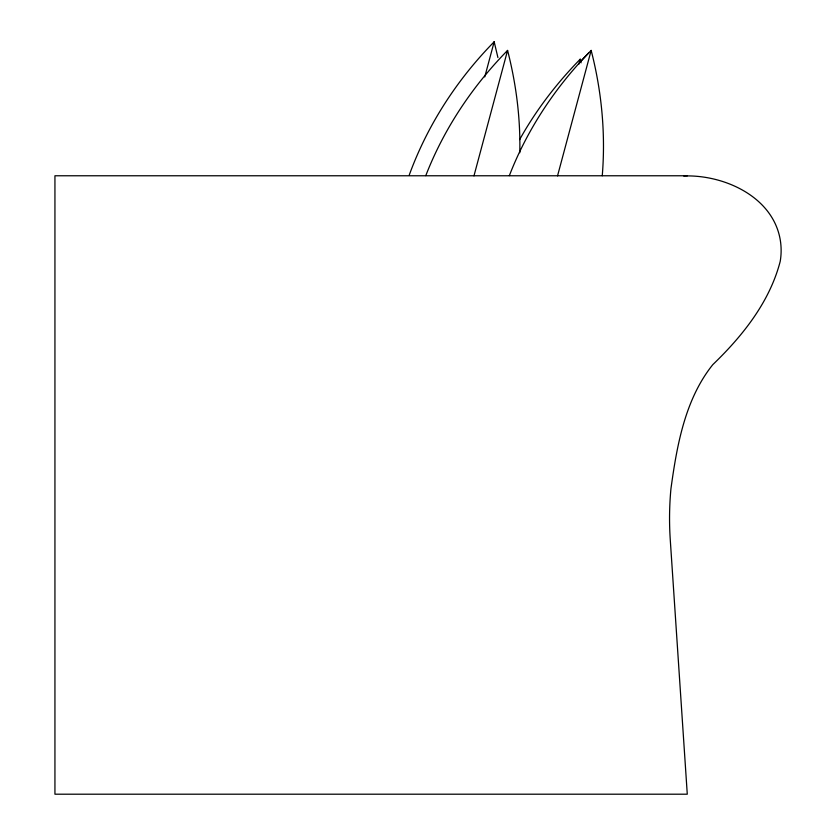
<?xml version="1.0" encoding="UTF-8"?>
<svg xmlns="http://www.w3.org/2000/svg" width="836" height="836" viewBox="0 0 836 836"><rect width="100%" height="100%" fill="white"/><g stroke="black" fill="none" stroke-linecap="round" stroke-linejoin="round"><path stroke-width="1.25" d="M519.783 152.737C520.577 118.273 516.125 83.778 507.577 50.411C472.434 86.212 443.958 128.796 425.785 175.633M602.254 175.748C605.734 133.729 601.69 91.208 591.157 50.411C556.003 86.212 527.526 128.796 509.354 175.633M484.765 76.922L494.17 41.8C456.978 79.577 427.51 125.055 409.306 174.891M473.97 175.863L507.577 50.411M578.857 64.226L580.194 59.21C556.682 83.255 536.012 110.185 519.637 139.602M557.539 175.863L591.157 50.411M580.727 61.341L588.439 53.19M683.712 175.968C724.07 174.515 773.384 196.753 780.364 240.549A46.116 32.614 -90 0 1 780.218 261.354C769.705 301.984 742.556 336.009 712.805 364.632C684.935 399.357 676.826 445.891 670.932 488.83A225.647 159.561 -90 0 0 670.263 539.722L687.276 794.2L54.936 794.2L54.936 175.769L687.411 175.769M580.194 59.21L581.062 62.846M494.17 41.8L497.922 57.559"/></g></svg>
